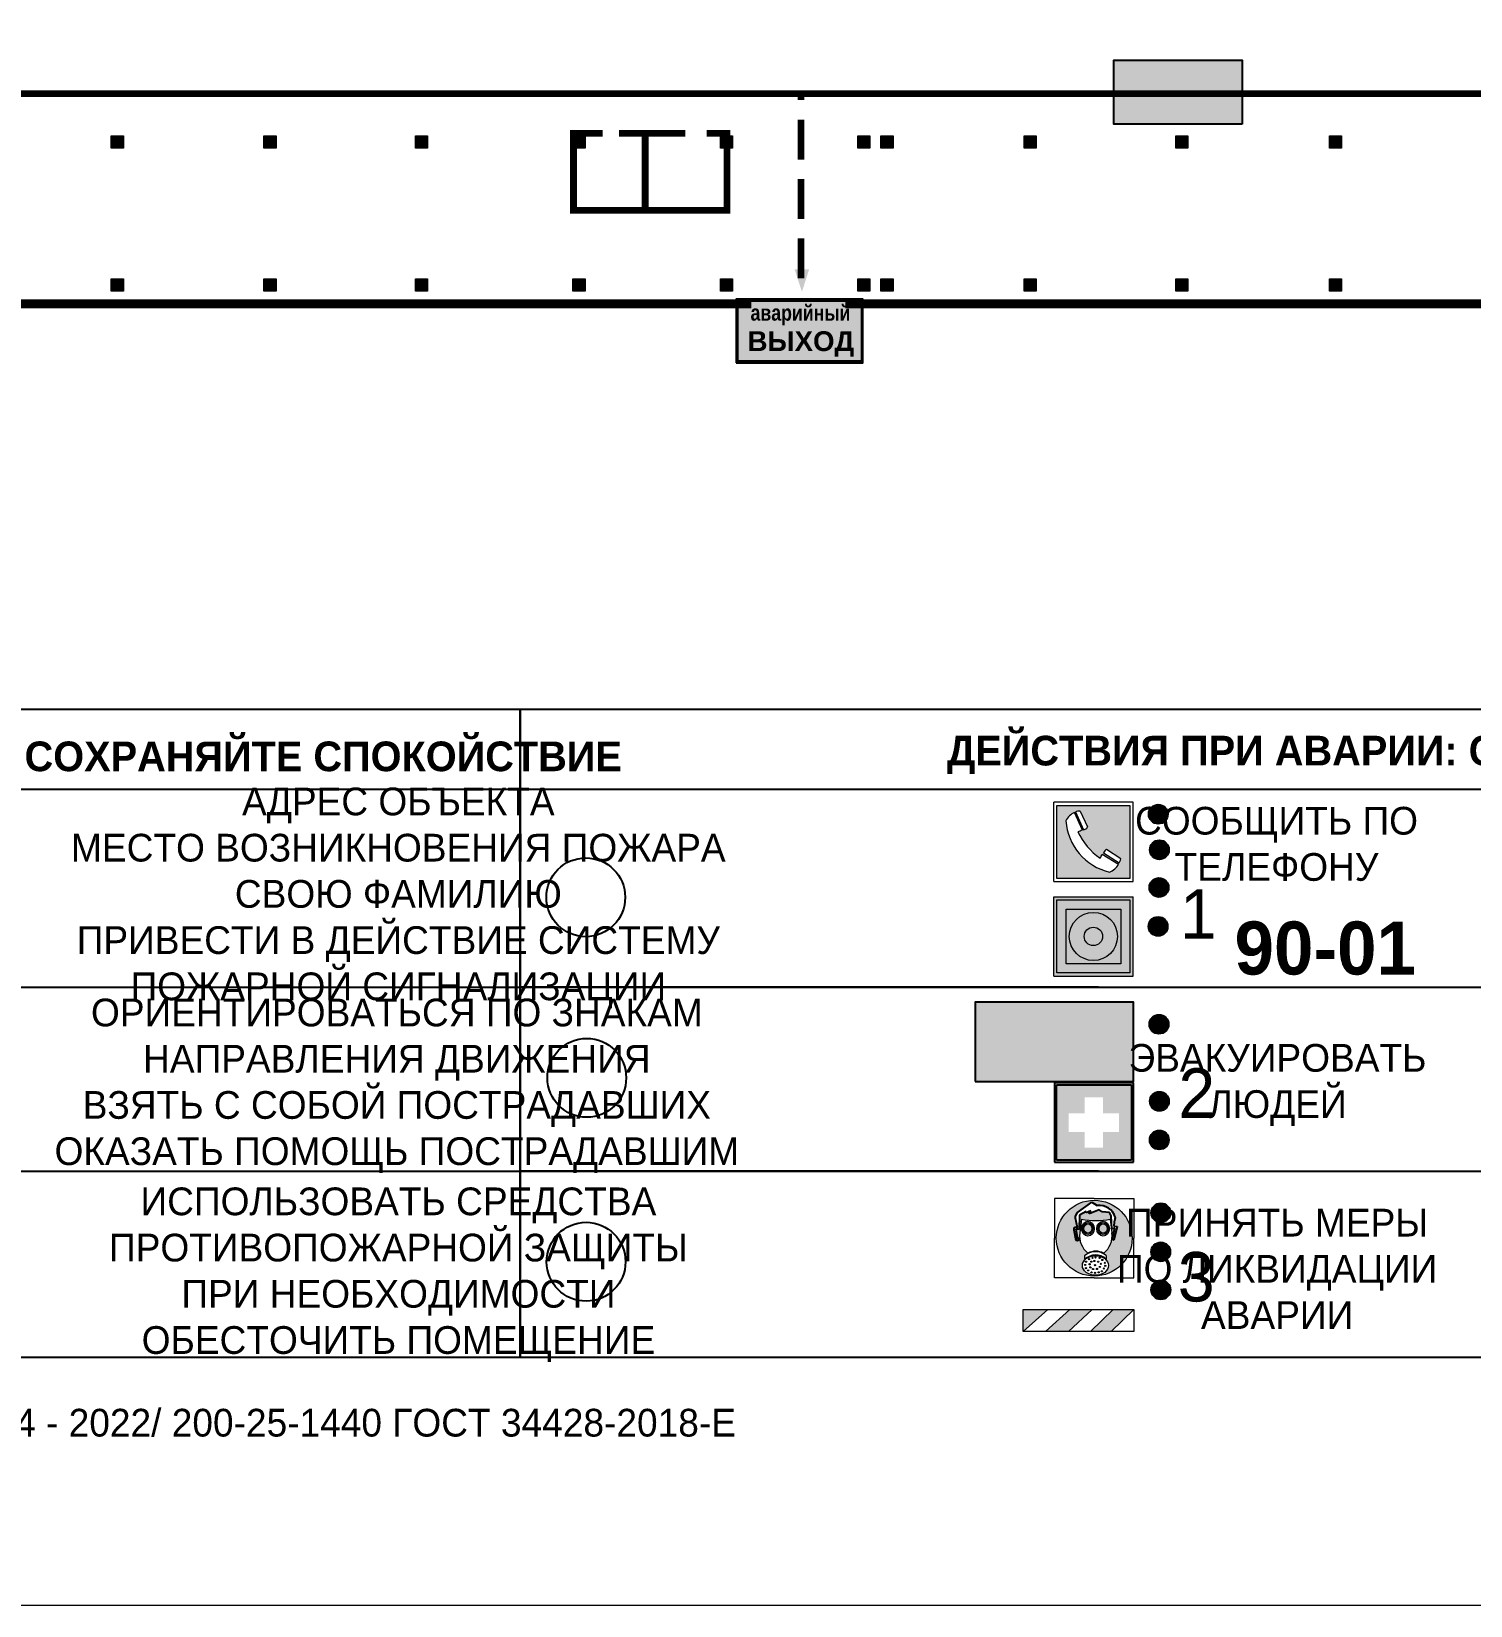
# Model space of a CAD drawing. Header units: millimetres. Extents: x 13810 to 67229, y 12374 to 21950.
# Drawn here: x 27396.4 to 27541.7, y 13757.5 to 13916.4 of the extents above; entities that cross this region are included whole.
import ezdxf

# ---------------------------------------------------------------- set-up
doc = ezdxf.new("R2010")
doc.units = ezdxf.units.MM
doc.linetypes.add('{ Wide Dash }', pattern=[12, 4, -2, 4, -2])
doc.layers.add('План_Штампы', color=7, linetype='Continuous')
doc.styles.add('обычный', font='arial.ttf')

# ---------------------------------------------------------------- blocks, each defined once
blk = doc.blocks.new('A$C38D26F80')
h = blk.add_hatch(color=5)
h.dxf.hatch_style = 1
h.paths.add_polyline_path([(-8.77, -4.48, 1), (-0.19, -4.48, 1)])
h.paths.add_polyline_path([(-6.75, -3.58), (-6.75, -3.31), (-6.62, -3.22), (-6.5, -3.22), (-6.42, -3.3), (-6.39, -3.28), (-6.59, -2.23), (-6.59, -2.01), (-6.38, -1.58), (-4.76, -0.4), (-4.13, -0.79, -0.362848), (-2.1, -2.1, -0.201049), (-2.17, -2.48, 0.085434), (-2.26, -3.13), (-1.9, -3.16), (-2.25, -4.7), (-2.4, -4.59), (-2.43, -4.34), (-2.36, -4.34), (-2.14, -3.34), (-2.47, -3.42), (-2.58, -1.95), (-2.77, -1.58), (-3.58, -1.52), (-3.92, -1.26), (-5.05, -1.73), (-4.87, -1.39), (-5.41, -1.6), (-5.41, -1.46), (-6.13, -1.87), (-6.18, -3.5), (-6.56, -3.47), (-6.37, -4.59), (-6.16, -4.43), (-6.16, -4.66), (-6.36, -4.79), (-6.37, -4.8), (-6.51, -4.76)], flags=16)
h.paths.add_polyline_path([(-6.51, -4.76), (-6.36, -4.79), (-6.37, -4.8)], flags=0)
h.paths.add_polyline_path([(-5.92, -2.34, 0.089508), (-2.67, -2.35), (-2.48, -3.88, -0.268602), (-3.4, -6.18, 0.262449), (-5.2, -6.18, -0.268602), (-6.11, -3.88)], flags=16)
edge = h.paths.add_edge_path(flags=16)
edge.add_ellipse((-5.19, -3.41), major_axis=(0, 0.842), ratio=0.848992, start_angle=0, end_angle=360)
edge = h.paths.add_edge_path(flags=0)
edge.add_ellipse((-5.19, -3.39), major_axis=(0, 0.665), ratio=0.853798, start_angle=0, end_angle=360)
edge = h.paths.add_edge_path(flags=0)
edge.add_ellipse((-5.19, -3.4), major_axis=(0, 0.528), ratio=0.864094, start_angle=0, end_angle=360)
edge = h.paths.add_edge_path(flags=16)
edge.add_ellipse((-3.47, -3.4), major_axis=(0, 0.842), ratio=0.848992, start_angle=0, end_angle=360)
h.paths.add_polyline_path([(-3.13, -6.45), (-3.13, -6.84, 0.383174), (-5.57, -6.85), (-5.57, -6.49, -0.369952)], flags=16)
edge = h.paths.add_edge_path(flags=0)
edge.add_ellipse((-3.47, -3.39), major_axis=(0, 0.665), ratio=0.853798, start_angle=0, end_angle=360)
edge = h.paths.add_edge_path(flags=0)
edge.add_ellipse((-3.47, -3.4), major_axis=(0, 0.528), ratio=0.864094, start_angle=0, end_angle=360)
edge = h.paths.add_edge_path(flags=16)
edge.add_ellipse((-4.34, -7.57), major_axis=(-1.48, 0), ratio=0.744955, start_angle=0, end_angle=360)
h.paths.add_polyline_path([(-5.01, -6.85, -1), (-5.15, -6.85, -1)], flags=0)
h.paths.add_polyline_path([(-5.33, -7.14, -1), (-5.47, -7.14, -1)], flags=0)
h.paths.add_polyline_path([(-4.61, -6.71, -1), (-4.74, -6.71, -1)], flags=16)
h.paths.add_polyline_path([(-5.43, -7.51, -1), (-5.57, -7.51, -1)], flags=0)
h.paths.add_polyline_path([(-4.26, -6.67, -1), (-4.4, -6.67, -1)], flags=16)
h.paths.add_polyline_path([(-4.74, -7.14, -1), (-4.88, -7.14, -1)], flags=0)
h.paths.add_polyline_path([(-4.93, -7.43, -1), (-5.07, -7.43, -1)], flags=0)
h.paths.add_polyline_path([(-4.41, -7.07, -1), (-4.54, -7.07, -1)], flags=0)
h.paths.add_polyline_path([(-5.33, -7.87, -1), (-5.46, -7.87, -1)], flags=0)
h.paths.add_polyline_path([(-3.8, -6.71, -1), (-3.94, -6.71, -1)], flags=16)
h.paths.add_polyline_path([(-4.85, -7.78, -1), (-4.98, -7.78, -1)], flags=0)
h.paths.add_polyline_path([(-3.96, -7.14, -1), (-4.1, -7.14, -1)], flags=0)
h.paths.add_polyline_path([(-4.33, -7.53, -1), (-4.47, -7.53, -1)], flags=0)
h.paths.add_polyline_path([(-5.09, -8.12, -1), (-5.23, -8.12, -1)], flags=0)
h.paths.add_polyline_path([(-3.5, -6.94, -1), (-3.64, -6.94, -1)], flags=0)
h.paths.add_polyline_path([(-4.54, -7.97, -1), (-4.68, -7.97, -1)], flags=0)
h.paths.add_polyline_path([(-3.66, -7.39, -1), (-3.8, -7.39, -1)], flags=0)
h.paths.add_polyline_path([(-4.73, -8.35, -1), (-4.86, -8.35, -1)], flags=0)
h.paths.add_polyline_path([(-4.09, -7.96, -1), (-4.23, -7.96, -1)], flags=0)
h.paths.add_polyline_path([(-3.77, -7.74, -1), (-3.91, -7.74, -1)], flags=0)
h.paths.add_polyline_path([(-3.22, -7.27, -1), (-3.35, -7.27, -1)], flags=0)
h.paths.add_polyline_path([(-4.34, -8.4, -1), (-4.47, -8.4, -1)], flags=0)
h.paths.add_polyline_path([(-3.16, -7.61, -1), (-3.3, -7.61, -1)], flags=0)
h.paths.add_polyline_path([(-3.9, -8.35, -1), (-4.04, -8.35, -1)], flags=0)
h.paths.add_polyline_path([(-3.32, -7.91, -1), (-3.46, -7.91, -1)], flags=0)
h.paths.add_polyline_path([(-3.55, -8.23, -1), (-3.69, -8.23, -1)], flags=0)
at = {"color": 5, "lineweight": 5}
for p, q in [((-4.48, 0), (-8.96, 0)), ((-8.96, 0), (-8.96, -4.48)), ((-4.48, 0), (0, 0)), ((0, 0), (0, -4.48)), ((-6.59, -2.01), (-6.38, -1.58)), ((-6.38, -1.58), (-4.76, -0.4)), ((-5.41, -1.46), (-6.13, -1.87)), ((-4.87, -1.39), (-5.41, -1.6)), ((-5.41, -1.6), (-5.41, -1.46)), ((-3.92, -1.26), (-5.05, -1.73)), ((-5.05, -1.73), (-4.87, -1.39)), ((-4.76, -0.4), (-4.13, -0.79)), ((-3.58, -1.52), (-3.92, -1.26)), ((-2.77, -1.58), (-3.58, -1.52)), ((-2.58, -1.95), (-2.77, -1.58)), ((-6.75, -3.31), (-6.62, -3.22)), ((-6.75, -3.58), (-6.75, -3.31)), ((-6.62, -3.22), (-6.5, -3.22)), ((-6.59, -2.23), (-6.59, -2.01)), ((-6.39, -3.28), (-6.59, -2.23)), ((-6.18, -3.5), (-6.56, -3.47)), ((-6.56, -3.47), (-6.37, -4.59)), ((-6.5, -3.22), (-6.42, -3.3)), ((-6.42, -3.3), (-6.39, -3.28)), ((-6.13, -1.87), (-6.18, -3.5)), ((-5.92, -2.34), (-6.11, -3.88)), ((-2.67, -2.34), (-2.48, -3.88)), ((-2.47, -3.42), (-2.58, -1.95)), ((-2.14, -3.34), (-2.47, -3.42)), ((-2.36, -4.34), (-2.14, -3.34)), ((-1.9, -3.16), (-2.26, -3.13)), ((-2.25, -4.7), (-1.9, -3.16)), ((-8.96, -8.96), (-8.96, -4.48)), ((-6.51, -4.76), (-6.75, -3.58)), ((-6.37, -4.8), (-6.51, -4.76)), ((-6.37, -4.59), (-6.16, -4.43)), ((-6.16, -4.66), (-6.37, -4.8)), ((-6.16, -4.43), (-6.16, -4.66)), ((-2.43, -4.34), (-2.4, -4.59)), ((-2.43, -4.34), (-2.36, -4.34)), ((-2.4, -4.59), (-2.25, -4.7)), ((0, -8.96), (0, -4.48)), ((-5.57, -6.49), (-5.57, -6.85)), ((-3.13, -6.45), (-3.13, -6.84)), ((-4.48, -8.96), (-8.96, -8.96)), ((-4.48, -8.96), (0, -8.96))]:
    blk.add_line(p, q, dxfattribs=at)
at = {"color": 5}
for p, q in [((-6.59, -2.01), (-6.38, -1.58)), ((-6.38, -1.58), (-4.76, -0.4)), ((-5.41, -1.46), (-6.13, -1.87)), ((-4.87, -1.39), (-5.41, -1.6)), ((-5.41, -1.6), (-5.41, -1.46)), ((-3.92, -1.26), (-5.05, -1.73)), ((-5.05, -1.73), (-4.87, -1.39)), ((-4.76, -0.4), (-4.13, -0.79)), ((-3.58, -1.52), (-3.92, -1.26)), ((-2.77, -1.58), (-3.58, -1.52)), ((-2.58, -1.95), (-2.77, -1.58)), ((-6.75, -3.31), (-6.62, -3.22)), ((-6.75, -3.58), (-6.75, -3.31)), ((-6.62, -3.22), (-6.5, -3.22)), ((-6.59, -2.23), (-6.59, -2.01)), ((-6.39, -3.28), (-6.59, -2.23)), ((-6.18, -3.5), (-6.56, -3.47)), ((-6.56, -3.47), (-6.37, -4.59)), ((-6.5, -3.22), (-6.42, -3.3)), ((-6.42, -3.3), (-6.39, -3.28)), ((-6.13, -1.87), (-6.18, -3.5)), ((-2.47, -3.42), (-2.58, -1.95)), ((-2.14, -3.34), (-2.47, -3.42)), ((-2.36, -4.34), (-2.14, -3.34)), ((-2.26, -3.13), (-1.9, -3.16)), ((-1.9, -3.16), (-2.25, -4.7)), ((-6.51, -4.76), (-6.75, -3.58)), ((-6.37, -4.8), (-6.51, -4.76)), ((-6.36, -4.79), (-6.51, -4.76)), ((-6.37, -4.59), (-6.16, -4.43)), ((-6.16, -4.66), (-6.37, -4.8)), ((-6.16, -4.66), (-6.36, -4.79)), ((-6.16, -4.43), (-6.16, -4.66)), ((-2.4, -4.59), (-2.43, -4.34)), ((-2.43, -4.34), (-2.36, -4.34)), ((-2.25, -4.7), (-2.4, -4.59))]:
    blk.add_line(p, q, dxfattribs=at)
at = {"color": 5, "lineweight": 5}
for centre, radius in [((-4.48, -4.48), 4.29), ((-5.4, -7.14), 0.0678), ((-5.08, -6.85), 0.0678), ((-4.81, -7.14), 0.0678), ((-4.67, -6.71), 0.0678), ((-4.47, -7.07), 0.0678), ((-4.33, -6.67), 0.0678), ((-4.03, -7.14), 0.0678), ((-3.87, -6.71), 0.0678), ((-3.57, -6.94), 0.0678), ((-5.5, -7.51), 0.0678), ((-5.4, -7.87), 0.0678), ((-5.16, -8.12), 0.0678), ((-5, -7.43), 0.0678), ((-4.91, -7.78), 0.0678), ((-4.79, -8.35), 0.0678), ((-4.61, -7.97), 0.0678), ((-4.4, -7.53), 0.0678), ((-4.4, -8.4), 0.0678), ((-4.16, -7.96), 0.0678), ((-3.97, -8.35), 0.0678), ((-3.84, -7.74), 0.0678), ((-3.73, -7.39), 0.0678), ((-3.62, -8.23), 0.0678), ((-3.39, -7.91), 0.0678), ((-3.28, -7.27), 0.0678), ((-3.23, -7.61), 0.0678)]:
    blk.add_circle(centre, radius, dxfattribs=at)
at = {"color": 5}
for centre, radius, start, end in [((-3.89, -2.66), 1.88, 17.387, 97.1599), ((-0.35, -3.07), 1.91, 162.2553, 181.7878), ((-2.6, -2.2), 0.511, 326.3906, 11.8614)]:
    blk.add_arc(centre, radius, start, end, dxfattribs=at)
at = {"color": 5, "lineweight": 5}
for centre, radius, start, end in [((-4.28, 6.66), 9.15, 259.6987, 280.1569), ((-0.47, -3.05), 1.79, 161.5846, 182.4584), ((-2.6, -2.2), 0.513, 326.4781, 11.7739), ((-3.66, -4.24), 2.47, 171.573, 231.7124), ((-4.93, -4.24), 2.47, 308.2876, 8.427), ((-4.33, -7.88), 1.87, 50.358, 131.5662), ((-4.34, -8.2), 1.82, 48.4943, 132.3565), ((-4.3, -7.78), 1.83, 60.5889, 119.4111)]:
    blk.add_arc(centre, radius, start, end, dxfattribs=at)
for centre, major_axis, ratio in [((-5.19, -3.41), (0, 0.842), 0.848992), ((-5.19, -3.39), (0, 0.665), 0.853798), ((-5.19, -3.4), (0, 0.528), 0.864094), ((-3.47, -3.4), (0, 0.842), 0.848992), ((-3.47, -3.39), (0, 0.665), 0.853798), ((-3.47, -3.4), (0, 0.528), 0.864094), ((-4.34, -7.57), (-1.48, 0), 0.744955)]:
    blk.add_ellipse(centre, major_axis=major_axis, ratio=ratio, dxfattribs=at)
blk = doc.blocks.new('A$C47DD6509')
at = {"lineweight": 5}
for points in [[(-8.69, 0), (-11.19, 0), (-11.19, -2.22)], [(-4.22, 0), (-6.45, 0), (-8.91, -2.22), (-6.61, -2.22)], [(0, 0), (-2.09, 0), (-4.36, -2.22), (-2.29, -2.22)]]:
    blk.add_hatch(color=242, dxfattribs=at).paths.add_polyline_path(points)
at = {"color": 242, "lineweight": 5}
for p, q in [((-11.19, -2.22), (-8.69, 0)), ((-11.19, -2.22), (-11.19, 0)), ((-11.19, 0), (-8.69, 0)), ((-11.19, 0), (0, 0)), ((-8.91, -2.22), (-6.45, 0)), ((-6.61, -2.22), (-4.22, 0)), ((-4.36, -2.22), (-2.09, 0)), ((-2.29, -2.22), (0, 0)), ((0, 0), (0, -2.22)), ((0, -2.22), (-11.19, -2.22))]:
    blk.add_line(p, q, dxfattribs=at)
blk = doc.blocks.new('A$C32E8229D')
at = {"true_color": 0xffffff}
blk.add_hatch(color=7, dxfattribs=at).paths.add_polyline_path([(0, 0), (0, -8), (16, -8), (16, 0)])
h = blk.add_hatch(color=126)
h.paths.add_polyline_path([(0.2, -0.2), (15.8, -0.2), (15.8, -7.8), (0.2, -7.8)])
h.paths.add_polyline_path([(13.49, -2.05), (12.08, -2.05), (11.37, -2.63, 0.162397), (11.29, -2.84), (11.29, -3.63), (10.35, -3.63), (10.35, -4.05), (11.68, -4.05), (11.68, -3.48), (12.26, -4.28), (11.29, -5.1), (11.29, -6.78), (11.85, -6.78), (11.85, -5.44), (12.8, -4.64), (12.8, -5.94), (14.46, -5.94), (14.46, -5.39), (13.45, -5.39), (13.45, -3.97), (12.46, -2.59), (13.15, -2.59), (13.69, -3.34), (14.18, -3)], flags=16)
h.paths.add_polyline_path([(10.74, -1.82, 1), (11.8, -1.82, 1)], flags=16)
h.paths.add_polyline_path([(9.39, -3.59), (5.99, -3.59), (6.56, -3.03), (5.91, -3.03), (5.1, -3.83), (5.91, -4.64), (6.56, -4.64), (5.99, -4.09), (9.39, -4.09)], flags=16)
h.paths.add_polyline_path([(4.29, -1.08), (1.72, -1.08), (1.72, -6.6), (4.29, -6.6)], flags=16)
at = {"color": 126}
blk.add_lwpolyline([(16, -8), (0, -8), (0, 0), (16, 0)], close=True, dxfattribs=at)
blk = doc.blocks.new('A$C18900ED3')
h = blk.add_hatch(color=126)
h.paths.add_polyline_path([(-0.18, -0.18), (-7.02, -0.18), (-7.02, -7.02), (-0.18, -7.02)])
h.paths.add_polyline_path([(-5.89, -4.46), (-5.89, -2.77), (-4.46, -2.77), (-4.46, -1.31), (-2.77, -1.31), (-2.77, -2.77), (-1.33, -2.77), (-1.33, -4.46), (-2.77, -4.46), (-2.77, -5.89), (-4.46, -5.89), (-4.46, -4.46)], flags=16)
at = {"color": 126}
for p, q in [((-7.2, 0), (-7.2, -7.2)), ((0, 0), (-7.2, 0)), ((0, -7.2), (0, 0)), ((-7.02, -7.02), (-7.02, -0.18)), ((-7.02, -0.18), (-0.18, -0.18)), ((-0.18, -0.18), (-0.18, -7.02)), ((-0.18, -7.02), (-7.02, -7.02)), ((-7.2, -7.2), (0, -7.2))]:
    blk.add_line(p, q, dxfattribs=at)
blk = doc.blocks.new('A$C456E1F9C')
at = {"lineweight": 5}
h = blk.add_hatch(color=242, dxfattribs=at)
h.paths.add_polyline_path([(0.51, -1.47), (0.51, -13.26), (12.29, -13.26), (12.29, -1.47)])
h.paths.add_polyline_path([(5.42, -4.95, -0.254479), (4.78, -5.4), (3.52, -2.53, -0.209735), (4.23, -2.4)], flags=16)
h.paths.add_polyline_path([(8.53, -8.6), (10.87, -10.17), (10.54, -10.76), (8.03, -9.13, -0.192251)], flags=16)
h.paths.add_polyline_path([(4.61, -5.49, 0.005518), (3.87, -5.72, 0.128647), (7.49, -10.01, 0.00809), (7.83, -9.33), (10.47, -10.97, -0.16736), (8.99, -12.25, -0.327862), (1.95, -3.95, -0.166952), (3.36, -2.62)], flags=16)
at = {"color": 242, "lineweight": 5}
for p, q in [((0, -13.77), (0, -0.97)), ((12.8, -0.97), (0, -0.97)), ((3.52, -2.53), (4.78, -5.4)), ((4.23, -2.4), (5.42, -4.95)), ((12.8, -13.77), (12.8, -0.97)), ((4.61, -5.49), (3.36, -2.62)), ((7.83, -9.33), (10.47, -10.97)), ((8.03, -9.13), (10.54, -10.76)), ((10.81, -10.12), (8.53, -8.6)), ((10.8, -10.3), (10.81, -10.12)), ((10.54, -10.76), (10.8, -10.3)), ((0, -13.77), (12.8, -13.77))]:
    blk.add_line(p, q, dxfattribs=at)
blk.add_lwpolyline([(0.51, -1.47), (12.29, -1.47), (12.29, -13.26), (0.51, -13.26)], close=True, dxfattribs=at)
for centre, radius, start, end in [((4.02, -3.27), 0.891, 76.3284, 123.7092), ((4.59, -5.34), 2.99, 114.2845, 152.1974), ((11.12, -3.31), 9.19, 183.9915, 256.6009), ((4.68, -4.59), 0.824, 276.9621, 334.0723), ((14.98, -39.1), 35.17, 107.1487, 108.4135), ((13.86, -0.94), 11.08, 205.5536, 234.8762), ((-13.31, 0.8), 23.44, 332.5487, 334.4027), ((8.94, -9.5), 0.989, 114.4092, 157.9388), ((7.87, -9.46), 3, 291.9291, 329.9329)]:
    blk.add_arc(centre, radius, start, end, dxfattribs=at)
blk = doc.blocks.new('A$C54414219')
at = {"true_color": 0xffffff}
h = blk.add_hatch(color=7, dxfattribs=at)
h.paths.add_polyline_path([(2.39, -9.45), (2.39, -18.3), (11.23, -18.3), (11.23, -9.45)], flags=0)
h.paths.add_polyline_path([(10.71, -13.87, -1), (2.92, -13.87, -1)], flags=0)
h.paths.add_polyline_path([(8.3, -13.87, -1), (5.33, -13.87, -1)], flags=0)
h.paths.add_polyline_path([(0.41, -7.47), (0.41, -20.27), (13.21, -20.27), (13.21, -7.47)])
h.paths.add_polyline_path([(0.92, -19.77), (12.71, -19.77), (12.71, -7.98), (0.92, -7.98)], flags=16)
h.paths.add_polyline_path([(11.23, -9.45), (11.23, -18.3), (2.39, -18.3), (2.39, -9.45)], flags=0)
at = {"lineweight": 5}
h = blk.add_hatch(color=242, dxfattribs=at)
h.paths.add_polyline_path([(12.71, -7.98), (0.92, -7.98), (0.92, -19.77), (12.71, -19.77)])
h.paths.add_polyline_path([(11.23, -18.3), (2.39, -18.3), (2.39, -9.45), (11.23, -9.45)], flags=16)
h.paths.add_polyline_path([(10.71, -13.87, -1), (2.92, -13.87, -1)], flags=0)
h.paths.add_polyline_path([(8.3, -13.87, -1), (5.33, -13.87, -1)], flags=0)
at = {"true_color": 0xffffff}
h = blk.add_hatch(color=7, dxfattribs=at)
h.paths.add_polyline_path([(2.39, -9.45), (2.39, -18.3), (11.23, -18.3), (11.23, -9.45)])
h.paths.add_polyline_path([(10.71, -13.87, -1), (2.92, -13.87, -1)], flags=16)
h.paths.add_polyline_path([(8.3, -13.87, -1), (5.33, -13.87, -1)], flags=0)
at = {"lineweight": 5}
h = blk.add_hatch(color=242, dxfattribs=at)
h.paths.add_polyline_path([(2.92, -13.87, 1), (10.71, -13.87, 1)])
h.paths.add_polyline_path([(8.3, -13.87, -1), (5.33, -13.87, -1)], flags=16)
at = {"color": 242, "lineweight": 5}
for p, q in [((0.41, -20.27), (0.41, -7.47)), ((0.41, -7.47), (13.21, -7.47)), ((0.41, -7.47), (13.21, -7.47)), ((13.21, -20.27), (13.21, -7.47)), ((0.41, -20.27), (13.21, -20.27))]:
    blk.add_line(p, q, dxfattribs=at)
for points in [[(0.92, -7.98), (12.71, -7.98), (12.71, -19.77), (0.92, -19.77)], [(2.39, -9.45), (11.23, -9.45), (11.23, -18.3), (2.39, -18.3)]]:
    blk.add_lwpolyline(points, close=True, dxfattribs=at)
for radius in [3.89, 1.49]:
    blk.add_circle((6.81, -13.87), radius, dxfattribs=at)
blk = doc.blocks.new('A$C41C009D9')
at = {"true_color": 0xffffff}
blk.add_hatch(color=7, dxfattribs=at).paths.add_polyline_path([(0, 8), (-16, 8), (-16, 0), (0, 0)])
h = blk.add_hatch(color=126)
h.dxf.hatch_style = 1
h.paths.add_polyline_path([(-15.8, 7.8), (-15.8, 0.2), (-0.2, 0.2), (-0.2, 7.8)])
at = {"color": 126}
for points in [[(-16, 0), (0, 0), (0, 8), (-16, 8)], [(-16, 0), (0, 0), (0, 8), (-16, 8)], [(-15.8, 7.8), (-0.2, 7.8), (-0.2, 0.2), (-15.8, 0.2)]]:
    blk.add_lwpolyline(points, close=True, dxfattribs=at)
at = {"color": 7, "true_color": 0xffffff, "insert": (-15.8, 7.3), "char_height": 2.5, "width": 15.5999, "attachment_point": 1, "style": 'обычный'}
blk.add_mtext('\\pi1.6133;{\\fArial|b1|i0|c204|p34;\\H0.8x;\\W0.8;аварийный\\H1.25x;\\W1;\\P\\pi1.2327;ВЫХОД}', dxfattribs=at)

msp = doc.modelspace()

# ---------------------------------------------------------------- hatches: boundary and pattern name
at = {"lineweight": 0}
h = msp.add_hatch(color=256, dxfattribs=at)
h.dxf.hatch_style = 1
h.paths.add_polyline_path([(27405.63, 13904.63), (27405.63, 13905.86), (27404.41, 13905.86), (27404.41, 13904.63)])
h = msp.add_hatch(color=256, dxfattribs=at)
h.dxf.hatch_style = 1
h.paths.add_polyline_path([(27421.05, 13904.63), (27421.05, 13905.86), (27419.83, 13905.86), (27419.83, 13904.63)])
h = msp.add_hatch(color=256, dxfattribs=at)
h.dxf.hatch_style = 1
h.paths.add_polyline_path([(27436.36, 13904.63), (27436.36, 13905.86), (27435.14, 13905.86), (27435.14, 13904.63)])
h = msp.add_hatch(color=256, dxfattribs=at)
h.dxf.hatch_style = 1
h.paths.add_polyline_path([(27452.26, 13904.63), (27452.26, 13905.86), (27451.04, 13905.86), (27451.04, 13904.63)])
h = msp.add_hatch(color=256, dxfattribs=at)
h.dxf.hatch_style = 1
h.paths.add_polyline_path([(27467.16, 13904.63), (27467.16, 13905.86), (27465.94, 13905.86), (27465.94, 13904.63)])
h = msp.add_hatch(color=256, dxfattribs=at)
h.dxf.hatch_style = 1
h.paths.add_polyline_path([(27481.02, 13904.63), (27481.02, 13905.86), (27479.8, 13905.86), (27479.8, 13904.63)])
h = msp.add_hatch(color=256, dxfattribs=at)
h.dxf.hatch_style = 1
h.paths.add_polyline_path([(27483.36, 13904.63), (27483.36, 13905.86), (27482.14, 13905.86), (27482.14, 13904.63)])
h = msp.add_hatch(color=256, dxfattribs=at)
h.dxf.hatch_style = 1
h.paths.add_polyline_path([(27497.81, 13904.63), (27497.81, 13905.86), (27496.59, 13905.86), (27496.59, 13904.63)])
h = msp.add_hatch(color=256, dxfattribs=at)
h.dxf.hatch_style = 1
h.paths.add_polyline_path([(27513.15, 13904.63), (27513.15, 13905.86), (27511.93, 13905.86), (27511.93, 13904.63)])
h = msp.add_hatch(color=256, dxfattribs=at)
h.dxf.hatch_style = 1
h.paths.add_polyline_path([(27528.65, 13904.63), (27528.65, 13905.86), (27527.43, 13905.86), (27527.43, 13904.63)])
h = msp.add_hatch(color=256, dxfattribs=at)
h.dxf.hatch_style = 1
h.paths.add_polyline_path([(27405.63, 13890.18), (27405.63, 13891.41), (27404.41, 13891.41), (27404.41, 13890.18)])
h = msp.add_hatch(color=256, dxfattribs=at)
h.dxf.hatch_style = 1
h.paths.add_polyline_path([(27421.05, 13890.18), (27421.05, 13891.41), (27419.83, 13891.41), (27419.83, 13890.18)])
h = msp.add_hatch(color=256, dxfattribs=at)
h.dxf.hatch_style = 1
h.paths.add_polyline_path([(27436.36, 13890.18), (27436.36, 13891.41), (27435.14, 13891.41), (27435.14, 13890.18)])
h = msp.add_hatch(color=256, dxfattribs=at)
h.dxf.hatch_style = 1
h.paths.add_polyline_path([(27452.26, 13890.18), (27452.26, 13891.41), (27451.04, 13891.41), (27451.04, 13890.18)])
h = msp.add_hatch(color=256, dxfattribs=at)
h.dxf.hatch_style = 1
h.paths.add_polyline_path([(27467.16, 13890.18), (27467.16, 13891.41), (27465.94, 13891.41), (27465.94, 13890.18)])
h = msp.add_hatch(color=256, dxfattribs=at)
h.dxf.hatch_style = 1
h.paths.add_polyline_path([(27481.02, 13890.18), (27481.02, 13891.41), (27479.8, 13891.41), (27479.8, 13890.18)])
h = msp.add_hatch(color=256, dxfattribs=at)
h.dxf.hatch_style = 1
h.paths.add_polyline_path([(27483.36, 13890.18), (27483.36, 13891.41), (27482.14, 13891.41), (27482.14, 13890.18)])
h = msp.add_hatch(color=256, dxfattribs=at)
h.dxf.hatch_style = 1
h.paths.add_polyline_path([(27497.81, 13890.18), (27497.81, 13891.41), (27496.59, 13891.41), (27496.59, 13890.18)])
h = msp.add_hatch(color=256, dxfattribs=at)
h.dxf.hatch_style = 1
h.paths.add_polyline_path([(27513.15, 13890.18), (27513.15, 13891.41), (27511.93, 13891.41), (27511.93, 13890.18)])
h = msp.add_hatch(color=256, dxfattribs=at)
h.dxf.hatch_style = 1
h.paths.add_polyline_path([(27528.65, 13890.18), (27528.65, 13891.41), (27527.43, 13891.41), (27527.43, 13890.18)])
h = msp.add_hatch(color=256, dxfattribs=at)
h.dxf.hatch_style = 1
h.paths.add_polyline_path([(27509.19, 13837.36, 1), (27511.12, 13837.36, 1)])
h = msp.add_hatch(color=256, dxfattribs=at)
h.dxf.hatch_style = 1
h.paths.add_polyline_path([(27509.29, 13833.77, 1), (27511.22, 13833.77, 1)])
h = msp.add_hatch(color=256, dxfattribs=at)
h.dxf.hatch_style = 1
h.paths.add_polyline_path([(27509.25, 13829.96, 1), (27511.18, 13829.96, 1)])
h = msp.add_hatch(color=256, dxfattribs=at)
h.dxf.hatch_style = 1
h.paths.add_polyline_path([(27509.17, 13826.03, 1), (27511.1, 13826.03, 1)])
h = msp.add_hatch(color=256, dxfattribs=at)
h.dxf.hatch_style = 1
h.paths.add_polyline_path([(27509.25, 13816.15, 1), (27511.19, 13816.15, 1)])
h = msp.add_hatch(color=256, dxfattribs=at)
h.dxf.hatch_style = 1
h.paths.add_polyline_path([(27509.29, 13808.37, 1), (27511.23, 13808.37, 1)])
h = msp.add_hatch(color=256, dxfattribs=at)
h.dxf.hatch_style = 1
h.paths.add_polyline_path([(27509.29, 13804.47, 1), (27511.22, 13804.47, 1)])
h = msp.add_hatch(color=256, dxfattribs=at)
h.dxf.hatch_style = 1
h.paths.add_polyline_path([(27509.44, 13797.11, 1), (27511.38, 13797.11, 1)])
h = msp.add_hatch(color=256, dxfattribs=at)
h.dxf.hatch_style = 1
h.paths.add_polyline_path([(27509.44, 13793.17, 1), (27511.37, 13793.17, 1)])
h = msp.add_hatch(color=256, dxfattribs=at)
h.dxf.hatch_style = 1
h.paths.add_polyline_path([(27509.44, 13789.33, 1), (27511.37, 13789.33, 1)])

# ---------------------------------------------------------------- linework, layer by layer
at = {"color": 126, "lineweight": 0, "true_color": 0x008754}
msp.add_lwpolyline([(27276.58, 14152.45), (27876.58, 14152.45), (27876.58, 13757.45), (27276.58, 13757.45)], close=True, dxfattribs=at)
at = {"color": 126, "lineweight": 100, "true_color": 0x008754}
msp.add_lwpolyline([(27325.54, 13910.15), (27767.01, 13910.15), (27767.01, 13891.82)], dxfattribs=at)
at = {"color": 126, "linetype": '{ Wide Dash }', "lineweight": 100, "true_color": 0x008754}
msp.add_lwpolyline([(27474.1, 13891.49), (27474.1, 13910.15)], dxfattribs=at)
at = {"lineweight": 0}
for points in [[(27404.41, 13905.86), (27405.63, 13905.86), (27405.63, 13904.63), (27404.41, 13904.63)], [(27419.83, 13905.86), (27421.05, 13905.86), (27421.05, 13904.63), (27419.83, 13904.63)], [(27435.14, 13905.86), (27436.36, 13905.86), (27436.36, 13904.63), (27435.14, 13904.63)], [(27451.04, 13905.86), (27452.26, 13905.86), (27452.26, 13904.63), (27451.04, 13904.63)], [(27465.94, 13905.86), (27467.16, 13905.86), (27467.16, 13904.63), (27465.94, 13904.63)], [(27479.8, 13905.86), (27481.02, 13905.86), (27481.02, 13904.63), (27479.8, 13904.63)], [(27482.14, 13905.86), (27483.36, 13905.86), (27483.36, 13904.63), (27482.14, 13904.63)], [(27496.59, 13905.86), (27497.81, 13905.86), (27497.81, 13904.63), (27496.59, 13904.63)], [(27511.93, 13905.86), (27513.15, 13905.86), (27513.15, 13904.63), (27511.93, 13904.63)], [(27527.43, 13905.86), (27528.65, 13905.86), (27528.65, 13904.63), (27527.43, 13904.63)], [(27404.41, 13891.41), (27405.63, 13891.41), (27405.63, 13890.18), (27404.41, 13890.18)], [(27419.83, 13891.41), (27421.05, 13891.41), (27421.05, 13890.18), (27419.83, 13890.18)], [(27435.14, 13891.41), (27436.36, 13891.41), (27436.36, 13890.18), (27435.14, 13890.18)], [(27451.04, 13891.41), (27452.26, 13891.41), (27452.26, 13890.18), (27451.04, 13890.18)], [(27465.94, 13891.41), (27467.16, 13891.41), (27467.16, 13890.18), (27465.94, 13890.18)], [(27479.8, 13891.41), (27481.02, 13891.41), (27481.02, 13890.18), (27479.8, 13890.18)], [(27482.14, 13891.41), (27483.36, 13891.41), (27483.36, 13890.18), (27482.14, 13890.18)], [(27496.59, 13891.41), (27497.81, 13891.41), (27497.81, 13890.18), (27496.59, 13890.18)], [(27511.93, 13891.41), (27513.15, 13891.41), (27513.15, 13890.18), (27511.93, 13890.18)], [(27527.43, 13891.41), (27528.65, 13891.41), (27528.65, 13890.18), (27527.43, 13890.18)]]:
    msp.add_lwpolyline(points, close=True, dxfattribs=at)
for points, const_width in [([(27454.05, 13906.12), (27451.1, 13906.12), (27451.1, 13898.35), (27466.59, 13898.35), (27466.59, 13906.12), (27464.53, 13906.12)], 0.693), ([(27462.39, 13906.12), (27455.68, 13906.12)], 0.693), ([(27458.32, 13906.12), (27458.32, 13898.35)], 0.693), ([(27469.05, 13888.9), (27326.2, 13888.9)], 0.924), ([(27575.32, 13888.9), (27478.53, 13888.9)], 0.924)]:
    msp.add_lwpolyline(points, dxfattribs=dict(at, const_width=const_width))
for points in [[(27301.94, 13839.89), (27445.71, 13839.89), (27445.71, 13847.94), (27301.94, 13847.94)], [(27445.71, 13839.89), (27589.47, 13839.89), (27589.47, 13847.94), (27445.71, 13847.94)], [(27301.94, 13839.89), (27445.71, 13839.89), (27445.71, 13782.49), (27301.94, 13782.49)], [(27445.71, 13839.89), (27589.47, 13839.89), (27589.47, 13782.49), (27445.71, 13782.49)]]:
    msp.add_lwpolyline(points, close=True)
for points in [[(27360.36, 13819.9), (27301.94, 13819.9), (27445.71, 13819.9)], [(27504.12, 13819.9), (27445.71, 13819.9), (27589.47, 13819.9)], [(27360.36, 13801.32), (27301.94, 13801.32), (27445.71, 13801.32)], [(27504.12, 13801.32), (27445.71, 13801.32), (27589.47, 13801.32)]]:
    msp.add_lwpolyline(points)
for centre, radius in [((27510.15, 13837.36), 0.966), ((27510.26, 13833.77), 0.966), ((27452.33, 13828.97), 3.98), ((27510.22, 13829.96), 0.966), ((27510.13, 13826.03), 0.966), ((27510.22, 13816.15), 0.966), ((27452.43, 13810.74), 3.98), ((27510.26, 13808.37), 0.966), ((27510.25, 13804.47), 0.966), ((27510.41, 13797.11), 0.966), ((27452.36, 13792.17), 3.98), ((27510.4, 13793.17), 0.966), ((27510.41, 13789.33), 0.966)]:
    msp.add_circle(centre, radius)
at = {"layer": 'План_Штампы', "color": 126, "true_color": 0x008754}
msp.add_solid([(27473.42, 13892.39), (27474.89, 13892.38), (27474.16, 13890.12)], dxfattribs=at)

# ---------------------------------------------------------------- block references
for name, p, xscale, yscale, zscale in [('A$C41C009D9', (27480.32, 13882.96), 0.8, 0.8, 0.8), ('A$C456E1F9C', (27499.6, 13839.17), 0.625, 0.625, 0.625), ('A$C54414219', (27499.34, 13833.69), 0.625, 0.625, 0.625), ('A$C18900ED3', (27507.66, 13810.22), 1.111111111007631, 1.111111111007631, 1.111111111007631), ('A$C38D26F80', (27507.68, 13798.55), 0.8928571427240968, 0.8928571427240968, 0.8928571427240968)]:
    msp.add_blockref(name, p, dxfattribs=dict(xscale=xscale, yscale=yscale, zscale=zscale))
at = {"xscale": -1}
msp.add_blockref('A$C32E8229D', (27507.66, 13818.37), dxfattribs=at)
at = {"color": 242, "true_color": 0xc1121c}
msp.add_blockref('A$C47DD6509', (27507.68, 13787.33), dxfattribs=at)
at = {"layer": 'План_Штампы', "color": 126, "true_color": 0x008754, "xscale": 0.8100087101568005, "yscale": 0.8100087101568005, "zscale": 0.8100087101568005, "rotation": 359.9978653237144}
msp.add_blockref('A$C32E8229D', (27505.67, 13913.52), dxfattribs=at)

# ---------------------------------------------------------------- texts
at = {"lineweight": 0, "attachment_point": 5, "style": 'обычный'}
for s, insert, char_height, width in [('{\\fProxima Nova Rg|b1|i0|c204|p2;ДЕЙСТВИЯ ПРИ ПОЖАРЕ: СОХРАНЯЙТЕ СПОКОЙСТВИЕ\\H1.6644x; }', (27399.1, 13842.77), 3, 175.1736), ('{\\fProxima Nova Rg|b1|i0|c204|p2;ДЕЙСТВИЯ ПРИ АВАРИИ: СОХРАНЯЙТЕ СПОКОЙСТВИЕ\\H1.6644x; }', (27545.32, 13843.35), 3, 175.1736), ('\\pi-8.4,l8.4,t8.4;{\\fProxima Nova Rg|b0|i0|c204|p2;АДРЕС ОБЪЕКТА\\PМЕСТО ВОЗНИКНОВЕНИЯ ПОЖАРА \\PСВОЮ ФАМИЛИЮ\\PПРИВЕСТИ В ДЕЙСТВИЕ СИСТЕМУ \\PПОЖАРНОЙ СИГНАЛИЗАЦИИ}', (27433.4, 13828.91), 2.8, 126.6484), ('{\\fProxima Nova Rg|b0|i0|c204|p2;СООБЩИТЬ ПО \\PТЕЛЕФОНУ}', (27522.09, 13834.35), 2.8, 126.6484), ('{\\fProxima Nova Rg|b0|i0|c204|p2;1\\H1.1667x; }', (27514.19, 13827.28), 5, 126.6484), ('{\\fProxima Nova Rg|b1|i0|c204|p2;\\H1.0714x;90-01\\fProxima Nova Rg|b0|i0|c204|p2;\\H0.93331x; \\H1.3449x; }', (27527.01, 13823.81), 5, 126.6484), ('\\pi-8.4,l8.4,t8.4;{\\fProxima Nova Rg|b0|i0|c204|p2;ОРИЕНТИРОВАТЬСЯ ПО ЗНАКАМ \\PНАПРАВЛЕНИЯ ДВИЖЕНИЯ\\PВЗЯТЬ С СОБОЙ ПОСТРАДАВШИХ\\PОКАЗАТЬ ПОМОЩЬ ПОСТРАДАВШИМ}', (27433.25, 13809.93), 2.8, 126.6484), ('{\\fProxima Nova Rg|b0|i0|c204|p2;ЭВАКУИРОВАТЬ \\PЛЮДЕЙ}', (27522.19, 13810.02), 2.8, 126.6484), ('{\\fProxima Nova Rg|b0|i0|c204|p2;2\\H1.1967x; }', (27514.04, 13809.2), 5, 126.6484), ('\\pi-8.4,l8.4,t8.4;{\\fProxima Nova Rg|b0|i0|c204|p2;ИСПОЛЬЗОВАТЬ СРЕДСТВА \\PПРОТИВОПОЖАРНОЙ ЗАЩИТЫ \\PПРИ НЕОБХОДИМОСТИ \\PОБЕСТОЧИТЬ ПОМЕЩЕНИЕ}', (27433.41, 13790.86), 2.8, 126.6484), ('{\\fProxima Nova Rg|b0|i0|c204|p2;ПРИНЯТЬ МЕРЫ \\PПО ЛИКВИДАЦИИ \\PАВАРИИ}', (27522.15, 13791.45), 2.8, 126.6484), ('{\\fProxima Nova Rg|b0|i0|c204|p2;3\\H1.1967x; }', (27513.98, 13790.62), 5, 126.6484), ('\\pi-8.4,l8.4,t8.4;{\\fProxima Nova Rg|b0|i0|c204|p2;ИЗГОТОВИТЕЛЬ: ИП АНДРЕЕВ А. А.\\fProxima Nova Rg|b0|i0|c0|p2; \\fProxima Nova Rg|b0|i0|c204|p2;ФП-24 - 2022/ 200-25-1440 ГОСТ 34428-2018-Е\\H1.2266x; }', (27393.46, 13775.51), 2.8, 191.3484)]:
    msp.add_mtext(s, dxfattribs=dict(at, insert=insert, char_height=char_height, width=width))

doc.saveas('drawing.dxf')
